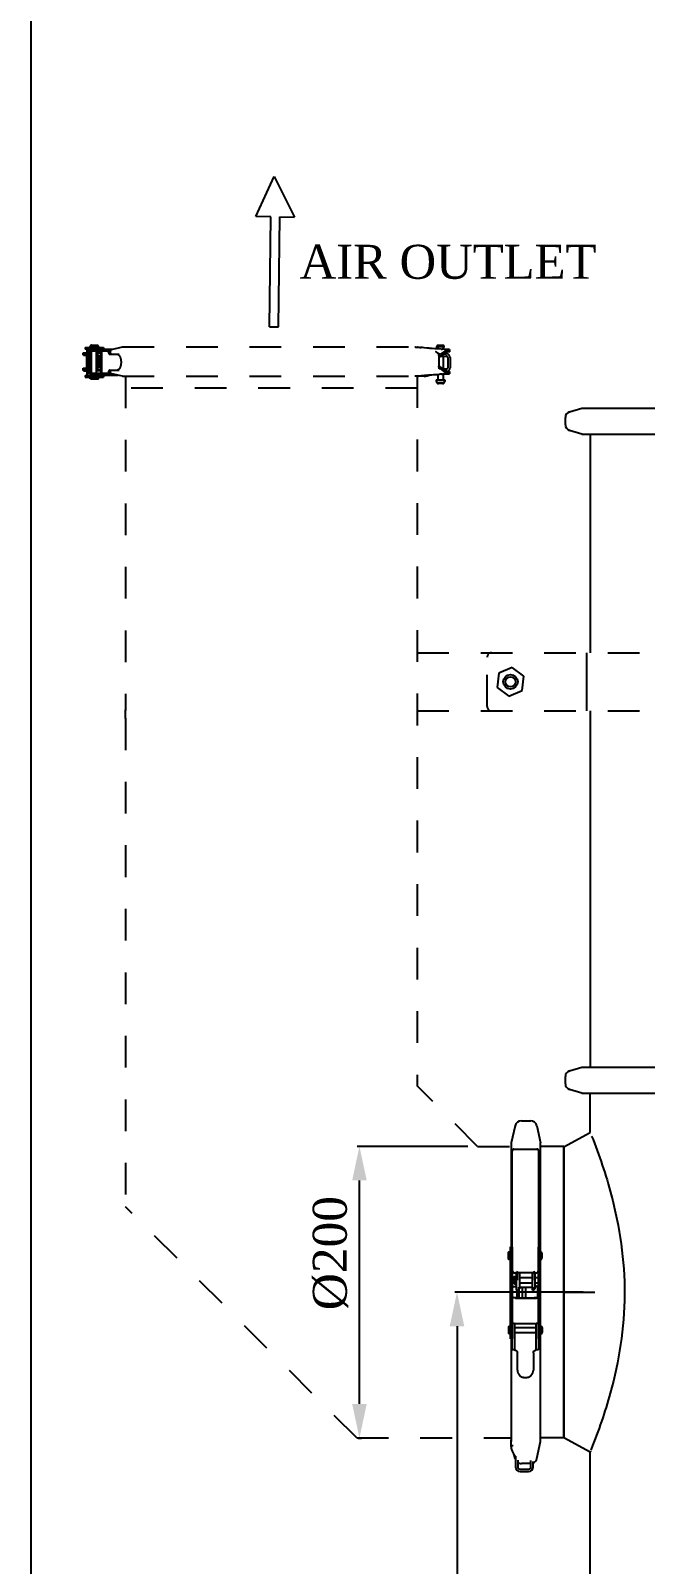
# Model space of a CAD drawing. Header units: millimetres. Extents: x 789 to 3710, y 100 to 2803.
# Drawn here: x 789 to 1211, y 665 to 1717 of the extents above; entities that cross this region are included whole.
import ezdxf
from ezdxf.enums import TextEntityAlignment as Align

# ---------------------------------------------------------------- set-up
doc = ezdxf.new("R2010")
doc.units = ezdxf.units.MM
doc.header["$LTSCALE"] = 217.8
doc.header["$PDMODE"] = 3
doc.header["$PDSIZE"] = 8
doc.linetypes.add('DOT', pattern=[0.2, 0.1, -0.1])
doc.layers.get('0').update_dxf_attribs({"linetype": 'CONTINUOUS'})
doc.layers.get('Defpoints').update_dxf_attribs({"linetype": 'CONTINUOUS'})
doc.layers.add('02___PRT_ALL_AXES', color=7, linetype='CONTINUOUS')
doc.styles.get("Standard").update_dxf_attribs({"font": 'times.ttf'})
doc.dimstyles.new('DIMSTYLE_2', dxfattribs={"dimtxt": 23.333333, "dimasz": 23.333333, "dimexe": 1.5, "dimexo": 1, "dimgap": 0.875, "dimtad": 1, "dimdsep": 46, "dimtxsty": 'Standard', "dimblk": '_FILLED', "dimblk1": '_FILLED', "dimblk2": '_FILLED', "dimcen": 0.09, "dimazin": 2, "dimtp": 0.01, "dimtm": 0.01, "dimtfac": 1, "dimtofl": 0, "dimtmove": 0, "dimatfit": 3, "dimldrblk": '_FILLED', "dimfxl": 0, "dimtolj": 1, "dimarcsym": 0})

# ---------------------------------------------------------------- blocks, each defined once
blk = doc.blocks.new('_FILLED')
at = {"color": 0, "linetype": 'ByBlock'}
blk.add_solid([(0, 0), (-1, 0.214), (-1, -0.214)], dxfattribs=at)
blk = doc.blocks.new('*D9')
at = {"color": 0, "linetype": 'Continuous', "lineweight": -2}
for p, q in [((1089.3, 952), (1013.4, 952)), ((1014.9, 775.4), (1014.9, 928.7)), ((1014.1, 752), (1016.4, 752))]:
    blk.add_line(p, q, dxfattribs=at)
at = {"layer": 'Defpoints', "color": 0}
for p in [(1014.9, 952), (1090.3, 952), (1013.1, 752)]:
    blk.add_point(p, dxfattribs=at)
at = {"color": 0, "linetype": 'ByBlock', "lineweight": -2, "xscale": 23.3333333333, "yscale": 23.3333333333, "zscale": 23.3333333333}
for p, rotation in [((1014.9, 952), 90), ((1014.9, 752), 270)]:
    blk.add_blockref('_FILLED', p, dxfattribs=dict(at, rotation=rotation))
at = {"color": 0, "insert": (982.9, 878.8), "char_height": 23.33, "attachment_point": 2, "rotation": 90, "line_spacing_factor": 0.9}
blk.add_mtext('\\A1;%%c200', dxfattribs=at)
blk = doc.blocks.new('ARROW_4_BL1', base_point=(1274.6, 841.6))
at = {"color": 7, "linetype": 'Continuous'}
for p, q in [((1223.1, 840.9), (1250.8, 854.9)), ((1250.7, 844.7), (1250.8, 854.9)), ((1326.1, 843.8), (1250.7, 844.7)), ((1326, 837.6), (1326.1, 843.8)), ((1250.5, 828.2), (1223.1, 840.9)), ((1250.6, 838.5), (1250.5, 828.2)), ((1326, 837.6), (1250.6, 838.5))]:
    blk.add_line(p, q, dxfattribs=at)
blk = doc.blocks.new('*D115')
at = {"color": 0, "linetype": 'Continuous', "lineweight": -2}
for p, q in [((1168.2, 852), (1080.3, 852)), ((1081.8, 828.7), (1081.8, 236.4)), ((1468.2, 213), (1080.3, 213))]:
    blk.add_line(p, q, dxfattribs=at)
at = {"layer": 'Defpoints', "color": 0}
for p in [(1169.2, 852), (1081.8, 213), (1469.2, 213)]:
    blk.add_point(p, dxfattribs=at)
at = {"color": 0, "linetype": 'ByBlock', "lineweight": -2, "xscale": 23.3333333333, "yscale": 23.3333333333, "zscale": 23.3333333333}
for p, rotation in [((1081.8, 852), 90), ((1081.8, 213), 270)]:
    blk.add_blockref('_FILLED', p, dxfattribs=dict(at, rotation=rotation))
at = {"color": 0, "insert": (1069, 532.5), "char_height": 23.333, "attachment_point": 5, "rotation": 90}
blk.add_mtext('\\A1;\\A1;639', dxfattribs=at)

msp = doc.modelspace()

# ---------------------------------------------------------------- linework, layer by layer
for p, q in [((789.4645, 2802.6551), (789.4645, 100)), ((1155.0846, 752.0412), (1155.0846, 852.0412)), ((1155.0846, 852.0412), (1176.2645, 852.0412))]:
    msp.add_line(p, q)
at = {"color": 0, "linetype": 'DOT'}
for p, q in [((825.5577, 1494.8666), (825.5577, 1496.3666)), ((825.5577, 1496.3666), (831.0922, 1496.3666)), ((825.6669, 1494.8666), (825.5577, 1494.8666)), ((825.6669, 1494.6423), (825.6669, 1495.8423)), ((825.6674, 1495.8423), (831.0922, 1495.8423)), ((825.6674, 1494.6423), (831.0922, 1494.6423)), ((826.8422, 1500.0423), (826.8422, 1498.8423)), ((826.8422, 1500.0423), (839.4766, 1500.0423)), ((832.9201, 1498.8423), (826.8422, 1498.8423)), ((827.8227, 1494.2534), (827.8227, 1485.8666)), ((828.0474, 1497.6493), (828.0458, 1497.4687)), ((828.1717, 1497.3537), (828.1717, 1498.8423)), ((842.0311, 1497.3537), (828.1717, 1497.3537)), ((829.3896, 1485.8666), (829.3896, 1494.6423)), ((829.8077, 1496.3666), (829.8077, 1497.3537)), ((829.8077, 1485.8666), (829.8077, 1494.6423)), ((830.0922, 1500.4423), (830.0922, 1500.2923)), ((830.0922, 1500.2923), (830.1068, 1500.2569)), ((830.1068, 1500.2569), (830.1422, 1500.2423)), ((835.5422, 1500.2423), (830.1422, 1500.2423)), ((830.7271, 1500.2423), (830.7271, 1500.0923)), ((830.7271, 1500.0923), (830.7417, 1500.0569)), ((831.0775, 1500.2276), (831.0422, 1500.2423)), ((831.0922, 1500.1923), (831.0775, 1500.2276)), ((831.0922, 1501.4423), (834.5922, 1501.4423)), ((831.0922, 1500.0423), (831.0922, 1500.1923)), ((831.0922, 1482.3537), (831.0922, 1497.3537)), ((832.9201, 1498.8537), (843.2189, 1498.8537)), ((834.5922, 1500.1923), (834.6068, 1500.2276)), ((834.5922, 1500.0423), (834.5922, 1500.1923)), ((834.5922, 1482.3537), (834.5922, 1497.3537)), ((834.5922, 1496.3666), (837.9558, 1496.3666)), ((835.9937, 1494.8666), (834.5922, 1494.8666)), ((835.9937, 1494.6423), (834.5922, 1494.6423)), ((834.6068, 1500.2276), (834.6422, 1500.2423)), ((835.1907, 1501.2423), (835.2271, 1501.2423)), ((835.2271, 1485.8666), (835.2271, 1494.6423)), ((835.5775, 1500.2569), (835.5422, 1500.2423)), ((835.5922, 1500.2923), (835.5775, 1500.2569)), ((835.5922, 1500.4423), (835.5922, 1500.2923)), ((835.9937, 1485.8666), (835.9937, 1494.8666)), ((836.2271, 1500.0923), (836.2125, 1500.0569)), ((836.2271, 1500.2423), (836.2271, 1500.0923)), ((837.5144, 1496.3666), (837.5144, 1494.9883)), ((837.8952, 1496.8537), (837.8952, 1496.3666)), ((837.9558, 1496.8537), (837.9558, 1482.8537)), ((839.4771, 1500.0423), (839.4771, 1498.8423)), ((842.7624, 1498.8537), (842.7624, 1496.8537)), ((843.3474, 1498.8423), (845.7509, 1498.8423)), ((843.4485, 1495.3537), (850.231, 1495.3537)), ((843.9538, 1498.4467), (852.4183, 1500.31)), ((844.1321, 1497.8537), (844.1321, 1497.3537)), ((852.4183, 1500.31), (1052.9857, 1500.31)), ((1056.9039, 1500.224), (1056.9039, 1499.993)), ((1059.2341, 1499.7441), (1056.9039, 1500.224)), ((1061.0127, 1499.5538), (1057.1309, 1499.969)), ((1061.7887, 1499.4738), (1061.0127, 1499.5538)), ((1066.691, 1499.0958), (1064.754, 1499.2265)), ((1068.8292, 1498.9532), (1066.691, 1499.0958)), ((1067.9997, 1500.4627), (1067.9997, 1500.7014)), ((1072.9997, 1500.4627), (1067.9997, 1500.4627)), ((1067.9997, 1499.9112), (1067.9997, 1500.1499)), ((1068.6997, 1499.9112), (1067.9997, 1499.9112)), ((1068.3512, 1501.4627), (1072.6481, 1501.4627)), ((1068.6997, 1500.4627), (1068.6997, 1498.9618)), ((1070.9814, 1498.8115), (1068.8292, 1498.9532)), ((1069.6116, 1493.0474), (1074.2651, 1496.7768)), ((1074.1213, 1497.9893), (1070.4131, 1495.4708)), ((1070.8875, 1494.0699), (1074.4211, 1494.0699)), ((1070.9814, 1498.8115), (1071.6019, 1498.772)), ((1071.3427, 1498.7878), (1071.6632, 1498.7669)), ((1072.5536, 1498.7177), (1071.6019, 1498.772)), ((1072.2997, 1500.4627), (1072.2997, 1498.7322)), ((1072.9997, 1499.9112), (1072.2997, 1499.9112)), ((1072.2997, 1494.0699), (1072.2997, 1485.1288)), ((1074.2827, 1496.5078), (1072.4594, 1495.294)), ((1073.5055, 1498.6709), (1072.5536, 1498.7177)), ((1072.9997, 1500.4627), (1072.9997, 1500.7014)), ((1072.9997, 1499.9112), (1072.9997, 1500.1499)), ((1073.0241, 1495.6699), (1074.4211, 1495.6699)), ((1076.327, 1496.9474), (1075.2927, 1496.9474)), ((1075.3086, 1498.5474), (1076.327, 1498.5474)), ((1076.6387, 1498.5583), (1076.6387, 1496.9583)), ((825.5577, 1484.3666), (825.5577, 1485.8666)), ((825.5577, 1485.8666), (831.0922, 1485.8666)), ((825.6669, 1484.3666), (825.5577, 1484.3666)), ((825.6669, 1483.8423), (825.6669, 1485.0423)), ((825.6669, 1485.0423), (831.0922, 1485.0423)), ((825.6674, 1483.8423), (831.0922, 1483.8423)), ((827.9831, 1483.8423), (827.9932, 1483.6872)), ((829.0577, 1483.5923), (829.0724, 1483.6276)), ((829.0577, 1482.4923), (829.0577, 1483.5923)), ((829.0724, 1483.6276), (829.1077, 1483.6423)), ((829.1077, 1483.6423), (831.0922, 1483.6423)), ((829.7931, 1483.6569), (829.7577, 1483.6423)), ((829.8077, 1483.6923), (829.7931, 1483.6569)), ((829.8077, 1483.6923), (829.8077, 1483.8423)), ((834.5922, 1485.8666), (835.9937, 1485.8666)), ((837.9558, 1484.3666), (834.5922, 1484.3666)), ((837.7829, 1483.8423), (834.5922, 1483.8423)), ((837.1713, 1493.2556), (837.1713, 1487.2391)), ((837.5144, 1485.5064), (837.5144, 1484.3666)), ((837.8419, 1483.4734), (837.838, 1483.5481)), ((837.8412, 1483.5481), (837.8412, 1484.3666)), ((843.4485, 1484.3537), (850.231, 1484.3537)), ((1069.6116, 1487.2391), (1069.6116, 1493.2556)), ((1074.2651, 1483.3105), (1069.6116, 1487.4474)), ((1074.1944, 1482.5601), (1070.5536, 1485.5397)), ((1074.1461, 1484.0242), (1072.055, 1485.2752)), ((1072.6559, 1485.0699), (1072.2997, 1485.3071)), ((1074.4211, 1485.0699), (1072.3982, 1485.0699)), ((1075.3362, 1483.5474), (1076.3159, 1483.5474)), ((1075.4211, 1493.0699), (1075.4211, 1486.0699)), ((1076.6276, 1483.5364), (1076.6276, 1481.9364)), ((1077.0211, 1493.0699), (1077.0211, 1486.0699)), ((826.8422, 1480.8423), (826.8422, 1479.6423)), ((826.8422, 1480.8423), (832.992, 1480.8423)), ((826.8422, 1479.6423), (839.4766, 1479.6423)), ((828.0445, 1482.3161), (828.0465, 1482.1463)), ((828.0465, 1482.1463), (828.0474, 1482.0355)), ((828.1717, 1480.8537), (828.1717, 1482.3537)), ((828.1717, 1482.3537), (842.0311, 1482.3537)), ((829.0724, 1482.4569), (829.0577, 1482.4923)), ((829.1077, 1482.4423), (829.0724, 1482.4569)), ((831.0922, 1482.4423), (829.1077, 1482.4423)), ((843.2189, 1480.8537), (829.9577, 1480.8537)), ((830.3422, 1479.5923), (830.3568, 1479.6276)), ((830.3422, 1478.4923), (830.3422, 1479.5923)), ((830.3568, 1478.4569), (830.3422, 1478.4923)), ((830.3922, 1478.4423), (830.3568, 1478.4569)), ((835.2922, 1478.4423), (830.3922, 1478.4423)), ((830.9771, 1478.2923), (830.9771, 1478.4423)), ((830.9917, 1478.2569), (830.9771, 1478.2923)), ((831.0271, 1478.2423), (830.9917, 1478.2569)), ((835.9271, 1478.2423), (831.0271, 1478.2423)), ((835.2922, 1478.4423), (835.3275, 1478.4569)), ((835.3422, 1479.5923), (835.3275, 1479.6276)), ((835.3275, 1478.4569), (835.3422, 1478.4923)), ((835.3422, 1478.4923), (835.3422, 1479.5923)), ((835.3422, 1479.4423), (835.9271, 1479.4423)), ((835.9625, 1479.4276), (835.9271, 1479.4423)), ((835.9271, 1478.2423), (835.9625, 1478.2569)), ((835.9771, 1479.3923), (835.9625, 1479.4276)), ((835.9625, 1478.2569), (835.9771, 1478.2923)), ((835.9771, 1478.2923), (835.9771, 1479.3923)), ((839.4771, 1480.8423), (839.4771, 1479.6423)), ((842.7624, 1482.8537), (842.7624, 1480.8537)), ((849.4313, 1480.8423), (843.2189, 1480.8423)), ((844.1321, 1482.3537), (844.1321, 1481.8537)), ((852.4183, 1480.1847), (844.1321, 1482.0088)), ((852.4183, 1480.1847), (1052.9801, 1480.1847)), ((854.4362, 1480.1847), (854.4773, 1251.4253)), ((1054.4362, 1480.3434), (1054.4773, 993.488)), ((1061.5413, 1481.009), (1055.1733, 1480.3803)), ((1055.4128, 1480.4037), (1055.4128, 1480.3199)), ((1059.2928, 1480.3199), (1055.4128, 1480.3199)), ((1055.4565, 1480.406), (1055.6192, 1480.4239)), ((1063.5227, 1481.1826), (1064.1544, 1481.2281)), ((1063.6713, 1481.1893), (1064.2542, 1481.2334)), ((1064.2541, 1481.2349), (1066.0683, 1481.3575)), ((1064.2542, 1481.2334), (1064.6214, 1481.2592)), ((1065.7093, 1481.3329), (1068.1354, 1481.4957)), ((1067.5997, 1477.7627), (1067.5997, 1477.2627)), ((1067.5997, 1477.7627), (1073.3997, 1477.7627)), ((1067.5997, 1477.2112), (1067.5997, 1476.7112)), ((1067.5997, 1477.2112), (1067.6014, 1477.2112)), ((1067.7318, 1481.4685), (1069.8201, 1481.6071)), ((1068.6997, 1481.5331), (1068.6997, 1477.7627)), ((1071.8997, 1475.7627), (1069.0997, 1475.7627)), ((1071.8997, 1475.2112), (1069.0997, 1475.2112)), ((1071.0866, 1481.6902), (1069.8201, 1481.6071)), ((1071.8165, 1481.7376), (1071.0866, 1481.6902)), ((1072.2997, 1481.7626), (1072.2997, 1477.7627)), ((1073.398, 1477.2112), (1073.3997, 1477.2112)), ((1073.3997, 1477.7627), (1073.3997, 1477.2627)), ((1073.3997, 1477.2112), (1073.3997, 1476.7112)), ((1076.3159, 1481.9474), (1075.2871, 1481.9474)), ((1054.4362, 1471.9499), (854.4362, 1471.9499)), ((1054.4773, 1290.6453), (1880.4773, 1290.6453)), ((1102.4773, 1253.6453), (1102.4773, 1287.6453)), ((1110.5058, 1276.683), (1109.2627, 1266.7606)), ((1119.7204, 1280.5677), (1110.5058, 1276.683)), ((1109.2627, 1266.7606), (1117.2342, 1260.7229)), ((854.4773, 1251.4253), (854.4803, 1251.3265)), ((854.4773, 1251.4253), (854.4779, 1251.4005)), ((854.478, 1245.6501), (854.4773, 1245.6253)), ((854.4773, 1245.6253), (854.4773, 910.6453)), ((854.4801, 1251.3264), (854.4835, 1251.2044)), ((854.4835, 1251.2044), (854.4879, 1251.0365)), ((1054.4773, 1250.6453), (1486.7035, 1250.6453)), ((1095.9241, 952.0412), (1054.4773, 993.488)), ((1095.9241, 952.0412), (1119.0239, 952.0412)), ((1013.0813, 752.0413), (854.4773, 910.6453)), ((1013.0814, 752.0412), (1119.0239, 752.0412))]:
    msp.add_line(p, q, dxfattribs=at)
at = {"color": 0, "linetype": 'Continuous'}
for p, q in [((1170.5087, 1290.6453), (1170.5087, 1250.6453)), ((1127.6919, 1274.53), (1119.7204, 1280.5677)), ((1126.4489, 1264.6075), (1127.6919, 1274.53)), ((1117.2342, 1260.7229), (1126.4489, 1264.6075)), ((1126.0782, 969.6412), (1132.0947, 969.6412)), ((1121.5856, 966.0296), (1119.0239, 954.3852)), ((1136.5873, 966.0296), (1139.149, 954.3852)), ((1119.0239, 954.3852), (1119.0239, 883.0971)), ((1119.6814, 882.9097), (1119.6814, 949.0569)), ((1120.8814, 950.1915), (1136.4814, 950.1915)), ((1137.6814, 949.0569), (1137.6814, 882.907)), ((1139.149, 879.8471), (1139.149, 954.3852)), ((1155.0846, 952.0412), (1139.149, 952.0412)), ((1155.0846, 752.0412), (1155.0846, 952.0412)), ((1117.0814, 874.6471), (1117.0814, 879.5471)), ((1117.1314, 879.5971), (1118.2314, 879.5971)), ((1117.1314, 874.5971), (1118.2314, 874.5971)), ((1118.2814, 879.5471), (1118.2814, 874.6471)), ((1118.3314, 878.8471), (1118.4814, 878.8471)), ((1118.3314, 875.3471), (1118.4814, 875.3471)), ((1118.4814, 820.101), (1118.4814, 883.0971)), ((1119.6814, 883.0971), (1118.4814, 883.0971)), ((1119.6814, 882.9097), (1119.6814, 820.101)), ((1138.8814, 883.0971), (1137.6814, 883.0971)), ((1137.6814, 820.101), (1137.6814, 882.907)), ((1138.8814, 883.0971), (1138.8814, 820.101)), ((1139.0814, 879.8471), (1138.9314, 879.8471)), ((1139.0814, 874.3471), (1138.9314, 874.3471)), ((1139.149, 855.6125), (1139.149, 874.3471)), ((1140.0814, 878.8471), (1140.0814, 875.3471)), ((1121.2814, 857.7924), (1121.2814, 862.6926)), ((1121.3314, 862.7425), (1122.4314, 862.7425)), ((1122.4814, 862.6926), (1122.4814, 857.7924)), ((1122.6814, 853.2977), (1122.6814, 865.9396)), ((1123.2057, 860.3069), (1123.2057, 865.5219)), ((1133.0924, 865.3035), (1124.2703, 865.3035)), ((1124.7057, 865.3035), (1124.7057, 854.2425)), ((1133.4814, 853.2977), (1133.4814, 865.3809)), ((1133.7057, 860.3069), (1133.7057, 865.5219)), ((1135.2057, 865.5219), (1135.2057, 854.2425)), ((1136.1919, 865.2912), (1136.2068, 865.2951)), ((1121.5856, 856.0188), (1119.6814, 855.7168)), ((1119.6814, 855.6074), (1120.5865, 855.6005)), ((1120.5865, 855.6005), (1122.6814, 855.9328)), ((1121.3314, 857.7425), (1122.4314, 857.7425)), ((1122.5314, 861.9925), (1122.6814, 861.9925)), ((1122.5314, 858.4925), (1122.6814, 858.4925)), ((1122.6814, 853.2977), (1123.8814, 853.2977)), ((1123.8814, 855.3864), (1123.8814, 853.2977)), ((1123.8814, 854.2425), (1124.7057, 854.2425)), ((1124.4814, 848.0091), (1124.4814, 854.2425)), ((1124.7057, 861.9925), (1133.4814, 861.9925)), ((1124.7057, 858.4925), (1133.4814, 858.4925)), ((1124.7057, 855.5637), (1133.4814, 855.5637)), ((1126.4814, 855.5637), (1126.4814, 847.9929)), ((1129.0865, 847.9929), (1129.0865, 855.5637)), ((1133.4814, 853.2977), (1134.6814, 853.2977)), ((1134.6814, 855.3864), (1134.6814, 853.2977)), ((1134.6814, 854.2425), (1135.2057, 854.2425)), ((1135.2057, 861.9925), (1137.6314, 861.9925)), ((1135.2057, 858.4925), (1137.6314, 858.4925)), ((1135.2057, 855.9781), (1137.5865, 855.6005)), ((1137.6814, 855.8453), (1136.5873, 856.0188)), ((1137.0865, 855.6798), (1137.0865, 848.4022)), ((1137.5865, 855.6005), (1137.6814, 855.6012)), ((1139.1491, 855.6125), (1138.8814, 855.6549)), ((1138.8814, 855.6104), (1139.1491, 855.6125)), ((1120.5865, 848.4815), (1119.6814, 848.4745)), ((1119.6814, 848.3652), (1121.5856, 848.0631)), ((1123.1483, 848.0751), (1120.5865, 848.4815)), ((1126.0782, 847.9929), (1132.0947, 847.9929)), ((1132.0947, 847.9371), (1126.0782, 847.9371)), ((1137.5865, 848.4815), (1135.0246, 848.0751)), ((1136.5873, 848.0631), (1137.6814, 848.2367)), ((1137.6814, 848.4808), (1137.5865, 848.4815)), ((1139.1491, 848.4695), (1138.8814, 848.4716)), ((1138.8814, 848.427), (1139.1491, 848.4695)), ((1139.149, 828.851), (1139.149, 848.4695)), ((1117.2814, 823.6511), (1117.2814, 828.551)), ((1117.3314, 828.601), (1118.4314, 828.601)), ((1117.3314, 823.601), (1118.4314, 823.601)), ((1119.6814, 827.851), (1119.6928, 827.851)), ((1119.6814, 824.351), (1119.6928, 824.351)), ((1119.6928, 812.3728), (1119.6928, 830.7715)), ((1119.6928, 830.7715), (1121.1928, 830.7715)), ((1121.1928, 830.7715), (1121.1928, 812.947)), ((1121.1928, 827.851), (1136.1928, 827.851)), ((1121.1928, 824.351), (1136.1928, 824.351)), ((1135.6928, 830.2563), (1121.6928, 830.2563)), ((1136.1928, 812.947), (1136.1928, 830.7715)), ((1136.1928, 830.7715), (1137.6814, 830.7715)), ((1138.8814, 827.851), (1139.0314, 827.851)), ((1138.8814, 824.351), (1139.0314, 824.351)), ((1139.0814, 823.4011), (1139.0814, 828.801)), ((1139.2814, 828.851), (1139.1314, 828.851)), ((1139.2814, 823.351), (1139.1314, 823.351)), ((1139.149, 749.6973), (1139.149, 823.351)), ((1140.2814, 827.851), (1140.2814, 824.3511)), ((1119.6814, 820.101), (1118.4814, 820.101)), ((1119.0239, 820.101), (1119.0239, 749.6973)), ((1121.6928, 812.3728), (1119.6928, 812.3728)), ((1123.1928, 798.5644), (1123.1928, 810.4874)), ((1134.1928, 810.4874), (1134.1928, 798.5644)), ((1137.6928, 812.3728), (1135.6928, 812.3728)), ((1138.8814, 820.101), (1137.6814, 820.101)), ((1137.6928, 820.101), (1137.6928, 812.3728)), ((1118.7346, 750.6412), (1118.7346, 746.7594)), ((1119.0239, 750.6412), (1118.7346, 750.6412)), ((1136.5873, 738.0529), (1139.149, 749.6973)), ((1155.0846, 752.0412), (1139.149, 752.0412)), ((1118.7346, 746.7595), (1120.3346, 746.7614)), ((1121.5856, 738.0529), (1121.0407, 740.5297)), ((1121.8846, 739.4812), (1121.8846, 732.2412)), ((1123.4846, 736.7473), (1123.4846, 732.2412)), ((1132.4846, 732.2412), (1132.4846, 736.6468)), ((1173.3564, 743.2408), (1173.0846, 742.4412)), ((1173.1531, 742.6367), (1173.0846, 742.4412)), ((1173.3573, 743.2382), (1173.1531, 742.6367)), ((1173.8859, 744.4371), (1173.5581, 743.616)), ((1125.0846, 730.6412), (1130.8846, 730.6412)), ((1125.0846, 729.0412), (1130.8846, 729.0412)), ((1132.0947, 734.4412), (1126.0782, 734.4412)), ((1134.0846, 732.2412), (1134.0846, 735.9904))]:
    msp.add_line(p, q, dxfattribs=at)
at = {"color": 0, "linetype": 'DOT'}
for points in [[(828.0458, 1497.4687), (828.0411, 1497.1793), (828.0339, 1496.8983), (828.0246, 1496.6272), (828.0134, 1496.3677)], [(828.1717, 1498.1702), (828.1482, 1498.1241), (828.1002, 1497.9948), (828.0671, 1497.8594), (828.0498, 1497.72), (828.0473, 1497.6493)], [(1064.6214, 1499.2355), (1064.2673, 1499.2604), (1063.6713, 1499.3054), (1063.0595, 1499.356), (1062.4318, 1499.412), (1061.7887, 1499.4738)], [(1076.3, 1498.5768), (1075.4102, 1498.5997), (1074.4577, 1498.6315), (1073.5055, 1498.6709)], [(827.9932, 1483.6872), (828.0012, 1483.5519), (828.0088, 1483.4119), (828.0158, 1483.2671), (828.0222, 1483.1181), (828.0281, 1482.9649), (828.0333, 1482.8078), (828.0378, 1482.6471), (828.0415, 1482.4831), (828.0445, 1482.3161)], [(828.0473, 1482.0355), (828.0498, 1481.9647), (828.0671, 1481.8253), (828.1002, 1481.69), (828.1482, 1481.5606), (828.1717, 1481.5143)], [(1061.5413, 1481.009), (1062.01, 1481.0541), (1062.5249, 1481.1008), (1063.0292, 1481.1436), (1063.5227, 1481.1826)], [(1071.0866, 1481.6902), (1071.6019, 1481.7227), (1072.5536, 1481.7771)], [(1072.5536, 1481.7771), (1073.5055, 1481.8239), (1074.4577, 1481.8632), (1075.4102, 1481.895), (1076.2851, 1481.9176)]]:
    msp.add_lwpolyline(points, dxfattribs=at)
at = {"color": 0, "linetype": 'Continuous'}
for points in [[(1119.6814, 867.1971), (1119.6817, 867.1732), (1119.6822, 867.1494), (1119.6831, 867.1257), (1119.6842, 867.102), (1119.6856, 867.0783), (1119.6872, 867.0548), (1119.6892, 867.0313), (1119.6914, 867.0078), (1119.6939, 866.9844), (1119.6967, 866.9611), (1119.6998, 866.9379), (1119.7031, 866.9147), (1119.7067, 866.8917), (1119.7105, 866.8687), (1119.7146, 866.8457), (1119.719, 866.8229), (1119.7236, 866.8002), (1119.7285, 866.7776), (1119.7336, 866.7551), (1119.739, 866.7327), (1119.7446, 866.7105), (1119.7505, 866.6884), (1119.7566, 866.6664), (1119.7629, 866.6446), (1119.7694, 866.6229), (1119.7762, 866.6015), (1119.7831, 866.5801), (1119.7903, 866.559), (1119.7977, 866.538), (1119.8053, 866.5172), (1119.8131, 866.4966), (1119.8211, 866.4761), (1119.8292, 866.4559), (1119.8376, 866.4358), (1119.8461, 866.4158), (1119.8549, 866.3961), (1119.8638, 866.3765), (1119.8729, 866.3571), (1119.8822, 866.3379), (1119.8916, 866.3188), (1119.9012, 866.2999), (1119.911, 866.2812), (1119.9209, 866.2626), (1119.931, 866.2442), (1119.9413, 866.226), (1119.9517, 866.208), (1119.9622, 866.1902), (1119.9729, 866.1725), (1119.9838, 866.1551), (1119.9947, 866.1378), (1120.0058, 866.1207), (1120.017, 866.1038), (1120.0283, 866.0871), (1120.0398, 866.0706), (1120.0514, 866.0542), (1120.0631, 866.038), (1120.0749, 866.022), (1120.0869, 866.0063), (1120.0989, 865.9907), (1120.111, 865.9753), (1120.1233, 865.96), (1120.1356, 865.945), (1120.148, 865.9302), (1120.1605, 865.9156), (1120.1731, 865.9012), (1120.1857, 865.8869), (1120.1985, 865.8729), (1120.2112, 865.859), (1120.2241, 865.8454), (1120.2371, 865.8319), (1120.2501, 865.8185), (1120.2632, 865.8054), (1120.2764, 865.7924), (1120.2896, 865.7796), (1120.303, 865.7669), (1120.3163, 865.7544), (1120.3298, 865.7421), (1120.3433, 865.73), (1120.3568, 865.7181), (1120.3704, 865.7063), (1120.3841, 865.6947), (1120.3977, 865.6833), (1120.4115, 865.6721), (1120.4252, 865.661), (1120.439, 865.6501), (1120.4528, 865.6394), (1120.4667, 865.6289), (1120.4806, 865.6185), (1120.4945, 865.6083), (1120.5084, 865.5983), (1120.5223, 865.5884), (1120.5363, 865.5788), (1120.5502, 865.5693), (1120.5642, 865.5599), (1120.5781, 865.5508), (1120.5921, 865.5418), (1120.606, 865.533), (1120.6199, 865.5243), (1120.6338, 865.5159), (1120.6476, 865.5076), (1120.6614, 865.4995), (1120.6752, 865.4915), (1120.6889, 865.4837), (1120.7027, 865.4761), (1120.7164, 865.4686), (1120.7301, 865.4612), (1120.7438, 865.454), (1120.7575, 865.4469), (1120.7712, 865.44), (1120.7848, 865.4333), (1120.7983, 865.4267), (1120.8118, 865.4202), (1120.8252, 865.4139), (1120.8386, 865.4078), (1120.852, 865.4018), (1120.8653, 865.3959), (1120.8786, 865.3901), (1120.8918, 865.3845), (1120.905, 865.3791), (1120.9181, 865.3737), (1120.9312, 865.3685), (1120.9443, 865.3634), (1120.9573, 865.3584), (1120.9703, 865.3535), (1120.9832, 865.3488), (1120.9962, 865.3442), (1121.0091, 865.3397), (1121.0219, 865.3353), (1121.0347, 865.331), (1121.0475, 865.3268), (1121.0601, 865.3227), (1121.0727, 865.3188), (1121.0849, 865.3151), (1121.0969, 865.3115), (1121.1091, 865.3079), (1121.1209, 865.3046), (1121.1323, 865.3014), (1121.1445, 865.2981), (1121.1566, 865.2949), (1121.1708, 865.2912)], [(1121.1709, 865.2912), (1121.3555, 865.2347), (1121.5261, 865.1642), (1121.6885, 865.0789), (1121.8415, 864.9795), (1121.9857, 864.8658), (1122.1192, 864.7394), (1122.2398, 864.6023), (1122.3471, 864.4548), (1122.4413, 864.2969), (1122.5212, 864.1304), (1122.5853, 863.9579), (1122.6337, 863.7785), (1122.6658, 863.5933), (1122.6804, 863.4057)], [(1135.2057, 864.6961), (1135.2486, 864.7446), (1135.3833, 864.8713), (1135.5282, 864.9845), (1135.6812, 865.0829), (1135.842, 865.1667), (1136.0098, 865.2356), (1136.1918, 865.2912)], [(1136.2068, 865.2951), (1136.2193, 865.2984), (1136.2316, 865.3017), (1136.2433, 865.305), (1136.2553, 865.3084), (1136.2677, 865.3121), (1136.2799, 865.3157), (1136.2923, 865.3195), (1136.3051, 865.3235), (1136.318, 865.3277), (1136.3309, 865.3319), (1136.344, 865.3363), (1136.3571, 865.3408), (1136.3702, 865.3455), (1136.3834, 865.3502), (1136.3966, 865.3551), (1136.4098, 865.3601), (1136.4231, 865.3652), (1136.4365, 865.3704), (1136.4498, 865.3758), (1136.4632, 865.3813), (1136.4767, 865.387), (1136.4902, 865.3927), (1136.5037, 865.3987), (1136.5173, 865.4047), (1136.531, 865.4109), (1136.5446, 865.4173), (1136.5584, 865.4238), (1136.5721, 865.4304), (1136.586, 865.4373), (1136.5999, 865.4442), (1136.6138, 865.4514), (1136.6278, 865.4587), (1136.6418, 865.4661), (1136.6558, 865.4737), (1136.6698, 865.4815), (1136.6838, 865.4894), (1136.6978, 865.4975), (1136.7119, 865.5057), (1136.726, 865.5141), (1136.7402, 865.5227), (1136.7544, 865.5315), (1136.7686, 865.5405), (1136.7828, 865.5496), (1136.797, 865.5589), (1136.8113, 865.5684), (1136.8255, 865.5781), (1136.8398, 865.588), (1136.854, 865.598), (1136.8682, 865.6083), (1136.8824, 865.6187), (1136.8965, 865.6293), (1136.9107, 865.64), (1136.9248, 865.651), (1136.9389, 865.6621), (1136.9529, 865.6734), (1136.9669, 865.6849), (1136.9809, 865.6966), (1136.9948, 865.7084), (1137.0087, 865.7205), (1137.0225, 865.7327), (1137.0362, 865.7451), (1137.0499, 865.7577), (1137.0636, 865.7705), (1137.0772, 865.7835), (1137.0907, 865.7966), (1137.1041, 865.81), (1137.1175, 865.8235), (1137.1307, 865.8371), (1137.1439, 865.851), (1137.157, 865.865), (1137.1701, 865.8792), (1137.183, 865.8937), (1137.1959, 865.9083), (1137.2087, 865.9231), (1137.2214, 865.9381), (1137.234, 865.9534), (1137.2465, 865.9688), (1137.259, 865.9845), (1137.2713, 866.0003), (1137.2835, 866.0164), (1137.2956, 866.0326), (1137.3076, 866.0491), (1137.3195, 866.0657), (1137.3312, 866.0825), (1137.3429, 866.0996), (1137.3543, 866.1168), (1137.3657, 866.1342), (1137.3769, 866.1518), (1137.388, 866.1696), (1137.3989, 866.1875), (1137.4097, 866.2057), (1137.4203, 866.2241), (1137.4308, 866.2427), (1137.4411, 866.2614), (1137.4513, 866.2803), (1137.4613, 866.2995), (1137.4711, 866.3188), (1137.4807, 866.3382), (1137.4902, 866.3579), (1137.4995, 866.3777), (1137.5086, 866.3977), (1137.5175, 866.4179), (1137.5262, 866.4382), (1137.5347, 866.4588), (1137.543, 866.4795), (1137.5511, 866.5004), (1137.559, 866.5215), (1137.5667, 866.5428), (1137.5742, 866.5642), (1137.5815, 866.5859), (1137.5885, 866.6077), (1137.5954, 866.6297), (1137.602, 866.6518), (1137.6083, 866.6741), (1137.6144, 866.6966), (1137.6203, 866.7192), (1137.626, 866.742), (1137.6314, 866.7649), (1137.6365, 866.7879), (1137.6414, 866.8111), (1137.646, 866.8343), (1137.6503, 866.8577), (1137.6543, 866.8811), (1137.6581, 866.9046), (1137.6616, 866.9282), (1137.6648, 866.9519), (1137.6678, 866.9757), (1137.6704, 866.9995), (1137.6728, 867.0234), (1137.6749, 867.0474), (1137.6767, 867.0715), (1137.6782, 867.0956), (1137.6794, 867.1197), (1137.6803, 867.144), (1137.681, 867.1683), (1137.6813, 867.1927)]]:
    msp.add_lwpolyline(points, dxfattribs=at)
for radius in [5, 3.5]:
    msp.add_circle((1118.4773, 1270.6453), radius, dxfattribs=at)
at = {"color": 0, "linetype": 'DOT'}
for centre, radius, start, end in [((826.5803, 1496.8267), 1.645, 343.7569038, 352.8451681), ((831.0922, 1500.4423), 1, 90, 180), ((834.5922, 1500.4423), 1, 0, 90), ((835.2271, 1500.2423), 1, 0, 90), ((823.9792, 1497.2517), 13.9046, 356.3506651, 357.1138754), ((1068.9997, 1500.7014), 1, 130.42346, 180), ((1068.9997, 1500.1499), 1, 161.7620564, 180), ((1065.0825, 1493.2493), 4.5296, 2.2260342, 19.381314), ((1071.9997, 1500.7014), 1, 0, 49.57654), ((1071.9997, 1500.1499), 1, 0, 18.2379436), ((1072.4714, 1504.0392), 7.4404, 284.9818072, 287.2069626), ((1074.4211, 1493.0699), 2.6, 0, 90), ((1074.4211, 1493.0699), 1, 0, 90), ((1072.5878, 1503.6395), 7.0242, 287.2644028, 287.9641868), ((1072.9033, 1502.674), 6.0085, 287.9415017, 289.4781416), ((1073.398, 1501.2811), 4.5303, 289.4545105, 291.3009453), ((1075.3, 1508.6389), 11.6916, 269.1577699, 269.9641428), ((1075.3139, 1508.8525), 10.3051, 269.2399045, 269.9703667), ((833.0407, 1483.1071), 4.8175, 5.2525689, 5.9754316), ((1065.4306, 1493.2679), 4.1811, 359.832413, 2.1572192), ((1087.1903, 1487.3081), 17.5788, 180.2248629, 180.9083518), ((1072.2014, 1480.768), 3.7926, 54.8954982, 59.1529956), ((1072.4568, 1475.8528), 7.6207, 73.3879432, 75.1556683), ((1074.4211, 1486.0699), 1, 270, 0), ((1074.4211, 1486.0699), 2.6, 285.0191303, 0), ((1075.3485, 1470.9835), 12.5638, 90.0561123, 91.0615159), ((819.0484, 1481.6972), 18.8555, 2.7359081, 2.9396231), ((1054.7823, 1493.3586), 12.9909, 271.0239931, 271.9509656), ((1054.7133, 1495.4155), 15.049, 271.9469114, 272.6628585), ((1059.2928, 1489.9199), 9.6, 270, 294.1224638), ((1062.9083, 1479.8296), 1.3149, 97.0731268, 97.4481422), ((1069.0997, 1477.2627), 1.5, 180, 270), ((1069.0997, 1476.7112), 1.5, 180, 270), ((1071.8997, 1477.2627), 1.5, 270, 0), ((1071.8997, 1476.7112), 1.5, 270, 0), ((1105.4773, 1287.6453), 3, 90, 180), ((1105.4773, 1253.6453), 3, 180, 270), ((760.2641, 1248.6662), 94.2536, 1.3129106, 1.4410016)]:
    msp.add_arc(centre, radius, start, end, dxfattribs=at)
at = {"color": 0, "linetype": 'Continuous'}
for centre, radius, start, end in [((1126.0782, 965.0412), 4.6, 90, 167.589264), ((1132.0947, 965.0412), 4.6, 12.4107393, 90), ((1117.1314, 879.5471), 0.05, 90, 179.8630957), ((1117.1314, 874.6471), 0.05, 180.1372576, 270), ((1118.2314, 879.5471), 0.05, 0.1428953, 90), ((1118.2314, 874.6471), 0.05, 270, 359.8627424), ((1118.3314, 878.8971), 0.05, 180.1086982, 270), ((1118.3314, 875.2971), 0.05, 90, 179.8915603), ((1138.9314, 879.7971), 0.05, 90, 179.8603355), ((1138.9314, 874.3971), 0.05, 180.1330485, 270), ((1139.0814, 878.8471), 1, 0, 90), ((1139.0814, 875.3471), 1, 270, 360), ((1121.3314, 862.6925), 0.05, 90, 179.8566829), ((1122.4314, 862.6925), 0.05, 0.142216, 90), ((1131.8853, 869.5666), 4.4822, 293.985592, 294.6974191), ((1121.3314, 857.7925), 0.05, 180.1433322, 270), ((1122.4314, 857.7925), 0.05, 270, 359.8566678), ((1122.5314, 862.0425), 0.05, 180.1070598, 270), ((1122.5314, 858.4425), 0.05, 90, 179.893186), ((1137.6314, 862.0425), 0.05, 270, 359.8929798), ((1137.6314, 858.4425), 0.05, 0.1068013, 90), ((1117.3314, 828.551), 0.05, 90, 179.8630957), ((1117.3314, 823.651), 0.05, 180.1372576, 270), ((1118.4314, 828.551), 0.05, 0.1428953, 90), ((1118.4314, 823.651), 0.05, 270, 359.8627424), ((1139.0314, 827.901), 0.05, 270, 359.8913017), ((1139.0314, 824.301), 0.05, 0.1084397, 90), ((1139.1314, 828.801), 0.05, 90, 179.8603355), ((1139.1314, 823.401), 0.05, 180.1330485, 270), ((1139.2814, 827.851), 1, 0, 90), ((1139.2814, 824.351), 1, 270, 360), ((1128.3617, 746.7813), 9.6271, 180.1305252, 226.6810571), ((1126.0782, 739.0412), 4.6, 192.4107393, 204.1639481), ((1132.0947, 739.0412), 4.6, 295.6364451, 347.589264), ((1125.0846, 732.2412), 3.2, 180, 270), ((1126.0782, 739.0412), 4.6, 235.6434039, 270), ((1125.0846, 732.2412), 1.6, 180, 270), ((1130.8846, 732.2412), 3.2, 270, 360), ((1130.8846, 732.2412), 1.6, 270, 360), ((1132.0947, 739.0412), 4.6, 270, 274.8632009)]:
    msp.add_arc(centre, radius, start, end, dxfattribs=at)
at = {"color": 0, "linetype": 'DOT'}
for points in [[(827.8227, 1494.2534), (827.8223, 1494.377), (827.8347, 1494.5006), (827.8514, 1494.6231)], [(837.1713, 1493.2556), (837.1713, 1494.149), (837.4538, 1495.0779), (837.9518, 1495.8197)], [(1055.0144, 1500.1249), (1054.8752, 1500.1274), (1054.7357, 1500.1366), (1054.5978, 1500.1559)], [(1074.3152, 1498.1307), (1074.2522, 1498.0815), (1074.1876, 1498.0341), (1074.1213, 1497.9893)], [(1074.2651, 1496.7768), (1074.301, 1496.8055), (1074.348, 1496.8498), (1074.3909, 1496.8334)], [(1074.2827, 1496.5078), (1074.3384, 1496.5449), (1074.3947, 1496.5819), (1074.445, 1496.6261)], [(1075.2688, 1497.159), (1075.1955, 1497.1223), (1075.12, 1497.0901), (1075.0437, 1497.0603)], [(837.9518, 1484.6751), (837.4538, 1485.4168), (837.1713, 1486.3457), (837.1713, 1487.2391)], [(837.832, 1483.6086), (837.8285, 1483.6424), (837.8246, 1483.6761), (837.8198, 1483.7097)], [(1069.6886, 1485.2483), (1069.6605, 1485.8419), (1069.623, 1486.4353), (1069.6137, 1487.0294)], [(1074.4092, 1483.2192), (1074.3539, 1483.2339), (1074.3021, 1483.2726), (1074.2704, 1483.3202)], [(1054.6252, 1480.3434), (1054.7519, 1480.3612), (1054.8799, 1480.3707), (1055.0078, 1480.3744)], [(1055.1733, 1480.3803), (1055.1186, 1480.378), (1055.0638, 1480.3757), (1055.0089, 1480.375)], [(1055.4564, 1480.4069), (1055.3623, 1480.3957), (1055.2679, 1480.3865), (1055.1733, 1480.3803)], [(1074.1944, 1482.5601), (1074.2383, 1482.5242), (1074.2824, 1482.4881), (1074.3221, 1482.4476)]]:
    msp.add_open_spline(points, degree=3, dxfattribs=at)
for points, knots in [([(837.437, 1497.3537), (837.5669, 1497.3537), (837.838, 1497.2531), (837.9558, 1496.9836), (837.9558, 1496.8537)], [0, 0, 0, 0, 0.499988858, 1, 1, 1, 1]), ([(837.8661, 1496.5515), (837.8683, 1496.5937), (837.8768, 1496.7761), (837.8826, 1496.9585), (837.8862, 1497.0989)], [0, 0, 0, 0, 0.231143718, 1, 1, 1, 1]), ([(842.7624, 1496.8537), (842.7624, 1497.0182), (842.4967, 1497.3044), (842.1818, 1497.3537), (842.0311, 1497.3537)], [0, 0, 0, 0, 0.521817862, 1, 1, 1, 1]), ([(842.7624, 1497.3537), (842.7624, 1497.0977), (842.7895, 1496.619), (842.9283, 1495.9902), (843.1069, 1495.5387), (843.3464, 1495.3537), (843.4485, 1495.3537)], [0, 0, 0, 0, 0.345058471, 0.643857782, 0.862447354, 1, 1, 1, 1]), ([(843.2189, 1498.8537), (843.455, 1498.8537), (843.9571, 1498.6184), (844.1321, 1498.106), (844.1321, 1497.8537)], [0, 0, 0, 0, 0.483381294, 1, 1, 1, 1]), ([(844.8164, 1495.3537), (844.7145, 1495.3537), (844.4754, 1495.539), (844.2975, 1495.9903), (844.1592, 1496.6191), (844.1321, 1497.0977), (844.1321, 1497.3537)], [0, 0, 0, 0, 0.137354245, 0.355911846, 0.654795122, 1, 1, 1, 1]), ([(848.663, 1495.3537), (848.9691, 1495.3537), (849.6668, 1495.0679), (850.4481, 1494.1138), (851.0617, 1492.7296), (851.4189, 1491.0108), (851.4601, 1489.1515), (851.1756, 1487.3773), (850.6221, 1485.8979), (850.056, 1485.0991), (849.7386, 1484.8184)], [0, 0, 0, 0, 0.076220767, 0.174847917, 0.301173421, 0.450074099, 0.609032764, 0.761806182, 0.894514963, 1, 1, 1, 1]), ([(1052.9857, 1500.31), (1053.0837, 1500.31), (1053.6236, 1500.2874), (1054.16, 1500.2173), (1054.5978, 1500.1559)], [0, 0, 0, 0, 0.181379083, 1, 1, 1, 1]), ([(1055.0144, 1500.1249), (1055.175, 1500.1221), (1055.8822, 1500.0954), (1056.587, 1500.0272), (1057.1309, 1499.969)], [0, 0, 0, 0, 0.226976434, 1, 1, 1, 1]), ([(1067.1049, 1497.1848), (1067.393, 1497.0382), (1067.9587, 1496.735), (1068.8092, 1496.2165), (1069.5047, 1495.7489), (1070.1799, 1495.3145), (1070.413, 1495.4708)], [0, 0, 0, 0, 0.258403263, 0.517414348, 0.775587913, 1, 1, 1, 1]), ([(1067.1049, 1497.1847), (1067.5885, 1496.9385), (1068.5241, 1496.2789), (1069.1621, 1495.3013), (1069.3554, 1494.7525)], [0, 0, 0, 0, 0.482570637, 1, 1, 1, 1]), ([(1074.3151, 1498.1302), (1074.4615, 1498.2464), (1074.7272, 1498.4255), (1075.0414, 1498.55), (1075.1772, 1498.5483)], [0, 0, 0, 0, 0.579117606, 1, 1, 1, 1]), ([(1075.071, 1496.9454), (1075.0247, 1496.9397), (1074.796, 1496.8769), (1074.5988, 1496.738), (1074.4481, 1496.6247)], [0, 0, 0, 0, 0.198099551, 1, 1, 1, 1]), ([(1075.1281, 1496.9486), (1075.1187, 1496.9488), (1075.0996, 1496.9483), (1075.0806, 1496.9466), (1075.071, 1496.9454)], [0, 0, 0, 0, 0.491083811, 1, 1, 1, 1]), ([(1076.6387, 1498.5583), (1076.6387, 1498.5516), (1076.5975, 1498.5575), (1076.5165, 1498.5395), (1076.4047, 1498.5474), (1076.327, 1498.5474)], [0, 0, 0, 0, 0.064438418, 0.252997272, 1, 1, 1, 1]), ([(1076.327, 1496.9474), (1076.4047, 1496.9474), (1076.5165, 1496.9395), (1076.5975, 1496.9575), (1076.6387, 1496.9516), (1076.6387, 1496.9583)], [0, 0, 0, 0, 0.747002823, 0.935561726, 1, 1, 1, 1]), ([(837.8198, 1483.7097), (837.8152, 1483.743), (837.8061, 1483.7771), (837.7956, 1483.8423), (837.7829, 1483.8423)], [0, 0, 0, 0, 0.725692468, 1, 1, 1, 1]), ([(837.8583, 1483.0997), (837.857, 1483.1341), (837.8521, 1483.2587), (837.8489, 1483.3834), (837.8435, 1483.4734)], [0, 0, 0, 0, 0.276666378, 1, 1, 1, 1]), ([(843.4485, 1484.3537), (843.3464, 1484.3537), (843.1069, 1484.1687), (842.9283, 1483.7172), (842.7895, 1483.0884), (842.7624, 1482.6098), (842.7624, 1482.3537)], [0, 0, 0, 0, 0.137559642, 0.356154651, 0.654950914, 1, 1, 1, 1]), ([(844.1321, 1482.3537), (844.1321, 1482.6098), (844.1591, 1483.0884), (844.2975, 1483.7172), (844.4754, 1484.1685), (844.7145, 1484.3537), (844.8164, 1484.3537)], [0, 0, 0, 0, 0.345214255, 0.644100595, 0.862652769, 1, 1, 1, 1]), ([(849.7386, 1484.8184), (849.6557, 1484.7451), (849.3455, 1484.5022), (848.9475, 1484.3537), (848.663, 1484.3537)], [0, 0, 0, 0, 0.279993492, 1, 1, 1, 1]), ([(1069.6886, 1485.2483), (1069.6535, 1485.4395), (1069.5318, 1486.1141), (1069.3483, 1486.7786), (1069.1772, 1487.2391)], [0, 0, 0, 0, 0.283498019, 1, 1, 1, 1]), ([(1070.5536, 1485.5397), (1070.4954, 1485.5871), (1070.3351, 1485.6481), (1070.0198, 1485.5131), (1069.825, 1485.3557), (1069.6886, 1485.2483)], [0, 0, 0, 0, 0.228889033, 0.470286219, 1, 1, 1, 1]), ([(1074.3825, 1483.8708), (1074.4501, 1483.8232), (1074.672, 1483.6777), (1074.9295, 1483.542), (1075.1157, 1483.5452)], [0, 0, 0, 0, 0.307688305, 1, 1, 1, 1]), ([(1074.6355, 1483.1555), (1074.6996, 1483.1363), (1074.9143, 1483.0688), (1075.1267, 1482.9911), (1075.2689, 1482.9215)], [0, 0, 0, 0, 0.296958915, 1, 1, 1, 1]), ([(1076.6276, 1483.5364), (1076.6276, 1483.5431), (1076.5864, 1483.5372), (1076.5053, 1483.5552), (1076.3937, 1483.5474), (1076.3159, 1483.5474)], [0, 0, 0, 0, 0.064457008, 0.253015079, 1, 1, 1, 1]), ([(837.9558, 1482.8537), (837.9558, 1482.7238), (837.838, 1482.4544), (837.5669, 1482.3537), (837.437, 1482.3537)], [0, 0, 0, 0, 0.499988088, 1, 1, 1, 1]), ([(837.8791, 1482.6642), (837.8734, 1482.7753), (837.8657, 1482.9204), (837.8597, 1483.0656), (837.8583, 1483.0997)], [0, 0, 0, 0, 0.765464304, 1, 1, 1, 1]), ([(842.0311, 1482.3537), (842.1818, 1482.3537), (842.4967, 1482.403), (842.7624, 1482.6892), (842.7624, 1482.8537)], [0, 0, 0, 0, 0.47818432, 1, 1, 1, 1]), ([(844.1321, 1481.8537), (844.1321, 1481.6014), (843.9571, 1481.089), (843.455, 1480.8537), (843.2189, 1480.8537)], [0, 0, 0, 0, 0.516629497, 1, 1, 1, 1]), ([(1054.6252, 1480.3434), (1054.4519, 1480.3189), (1053.9059, 1480.2477), (1053.3562, 1480.1847), (1052.9801, 1480.1847)], [0, 0, 0, 0, 0.317473388, 1, 1, 1, 1]), ([(1075.212, 1481.947), (1075.0711, 1481.9459), (1074.7425, 1482.104), (1074.4742, 1482.3119), (1074.324, 1482.4488)], [0, 0, 0, 0, 0.409413396, 1, 1, 1, 1]), ([(1075.212, 1481.947), (1075.225, 1481.9472), (1075.2492, 1481.9473), (1075.2735, 1481.9474), (1075.2847, 1481.9472)], [0, 0, 0, 0, 0.535658274, 1, 1, 1, 1]), ([(1076.3159, 1481.9474), (1076.3375, 1481.9474), (1076.4092, 1481.9471), (1076.4808, 1481.9462), (1076.5308, 1481.9447)], [0, 0, 0, 0, 0.302172823, 1, 1, 1, 1]), ([(1076.5308, 1481.9447), (1076.5514, 1481.9441), (1076.5823, 1481.9426), (1076.6136, 1481.941), (1076.6237, 1481.9384)], [0, 0, 0, 0, 0.664741461, 1, 1, 1, 1]), ([(1076.6237, 1481.9384), (1076.6247, 1481.9381), (1076.626, 1481.9378), (1076.6276, 1481.9368), (1076.6276, 1481.9364)], [0, 0, 0, 0, 0.687392599, 1, 1, 1, 1]), ([(854.4773, 1245.6253), (854.4417, 1245.3443), (854.5623, 1247.5556), (854.5194, 1247.8417), (854.5194, 1248.5253)], [0, 0, 0, 0, 0.292945274, 1, 1, 1, 1]), ([(854.4811, 1248.5253), (854.4811, 1248.8953), (854.5276, 1249.5756), (854.5091, 1250.3883), (854.4825, 1250.8985), (854.5, 1251.1862), (854.4553, 1251.3071), (854.496, 1251.4251), (854.4773, 1251.4253)], [0, 0, 0, 0, 0.382640209, 0.707047395, 0.83135653, 0.923851342, 0.980713854, 1, 1, 1, 1])]:
    msp.add_open_spline(points, degree=3, knots=knots, dxfattribs=at)
at = {"color": 0, "linetype": 'Continuous'}
for points, knots in [([(1174.0947, 959.1198), (1179.3249, 945.9296), (1187.6112, 921.6358), (1195.1611, 885.1723), (1197.5086, 850.6072), (1194.7535, 816.1386), (1187.001, 780.4927), (1178.8733, 756.9677), (1173.8859, 744.4371)], [0, 0, 0, 0, 0.192947058, 0.348057928, 0.505113791, 0.662373712, 0.816606304, 1, 1, 1, 1]), ([(1120.8814, 950.1915), (1120.5741, 950.1915), (1119.9428, 949.9698), (1119.6812, 949.3468), (1119.6814, 949.0569)], [0, 0, 0, 0, 0.514473844, 1, 1, 1, 1]), ([(1137.6814, 949.0569), (1137.6815, 949.3468), (1137.42, 949.9698), (1136.7886, 950.1915), (1136.4814, 950.1915)], [0, 0, 0, 0, 0.485529162, 1, 1, 1, 1]), ([(1123.8814, 865.3809), (1123.6728, 865.4537), (1123.2774, 865.6536), (1122.8828, 865.8502), (1122.6814, 865.9396)], [0, 0, 0, 0, 0.500563763, 1, 1, 1, 1]), ([(1133.7581, 865.4943), (1134.0385, 865.6232), (1134.5833, 865.9161), (1135.1627, 866.1412), (1135.4609, 866.2255)], [0, 0, 0, 0, 0.498957823, 1, 1, 1, 1]), ([(1134.6814, 865.0916), (1134.6814, 865.3293), (1134.8195, 865.818), (1135.2259, 866.1591), (1135.4609, 866.2255)], [0, 0, 0, 0, 0.493214702, 1, 1, 1, 1]), ([(1122.6781, 856.0924), (1122.5532, 856.0876), (1122.1889, 856.07), (1121.8228, 856.0564), (1121.5856, 856.0188)], [0, 0, 0, 0, 0.342291109, 1, 1, 1, 1]), ([(1136.5873, 856.0188), (1136.5201, 856.0295), (1136.061, 856.0751), (1135.6, 856.0899), (1135.2072, 856.1025)], [0, 0, 0, 0, 0.147480617, 1, 1, 1, 1]), ([(1121.5856, 848.0631), (1121.7784, 848.0325), (1122.317, 848.0044), (1123.8132, 847.945), (1125.1175, 847.9371), (1126.0782, 847.9371)], [0, 0, 0, 0, 0.130258742, 0.358947667, 1, 1, 1, 1]), ([(1126.0782, 847.9929), (1125.4517, 847.9929), (1124.477, 848.0188), (1123.4947, 848.0202), (1123.1483, 848.0751)], [0, 0, 0, 0, 0.641053305, 1, 1, 1, 1]), ([(1135.0246, 848.0751), (1134.6782, 848.0202), (1133.6959, 848.0188), (1132.7212, 847.9929), (1132.0947, 847.9929)], [0, 0, 0, 0, 0.358890815, 1, 1, 1, 1]), ([(1132.0947, 847.9371), (1133.0553, 847.9371), (1134.3596, 847.945), (1135.8558, 848.0044), (1136.3944, 848.0325), (1136.5873, 848.0631)], [0, 0, 0, 0, 0.640996434, 0.869717922, 1, 1, 1, 1]), ([(1121.1928, 830.3112), (1121.1928, 830.3065), (1121.2074, 830.2965), (1121.2529, 830.2836), (1121.3549, 830.2688), (1121.5082, 830.259), (1121.6279, 830.2563), (1121.6928, 830.2563)], [0, 0, 0, 0, 0.027620476, 0.085110778, 0.296343836, 0.617017203, 1, 1, 1, 1]), ([(1135.6928, 830.2563), (1135.7577, 830.2563), (1135.8774, 830.259), (1136.0307, 830.2688), (1136.1327, 830.2836), (1136.1781, 830.2966), (1136.1928, 830.3065), (1136.1928, 830.3112)], [0, 0, 0, 0, 0.383028652, 0.703639351, 0.914779695, 0.97233699, 1, 1, 1, 1]), ([(1121.1928, 812.947), (1121.1929, 812.8267), (1121.2484, 812.6297), (1121.4447, 812.425), (1121.6055, 812.3728), (1121.6928, 812.3728)], [0, 0, 0, 0, 0.432776801, 0.686125879, 1, 1, 1, 1]), ([(1121.1928, 812.3728), (1121.4528, 812.3728), (1121.9738, 812.276), (1122.6375, 811.8589), (1123.0862, 811.2329), (1123.1928, 810.7324), (1123.1928, 810.4874)], [0, 0, 0, 0, 0.257232068, 0.510412922, 0.757563867, 1, 1, 1, 1]), ([(1134.1928, 810.4874), (1134.1928, 810.7324), (1134.2992, 811.2329), (1134.7481, 811.8589), (1135.4118, 812.2758), (1135.9328, 812.3728), (1136.1928, 812.3728)], [0, 0, 0, 0, 0.242428033, 0.48958709, 0.742761997, 1, 1, 1, 1]), ([(1135.6928, 812.3728), (1135.7801, 812.3728), (1135.9409, 812.425), (1136.1372, 812.6297), (1136.1927, 812.8267), (1136.1928, 812.947)], [0, 0, 0, 0, 0.313869552, 0.567223382, 1, 1, 1, 1]), ([(1123.1928, 798.5644), (1123.1928, 797.905), (1123.4725, 796.5548), (1124.6764, 794.841), (1126.5068, 793.6776), (1128.6929, 793.2645), (1130.8789, 793.6777), (1132.7091, 794.8412), (1133.9131, 796.5549), (1134.1928, 797.905), (1134.1928, 798.5644)], [0, 0, 0, 0, 0.118817989, 0.240553492, 0.367908419, 0.500005721, 0.632107787, 0.759453135, 0.881181601, 1, 1, 1, 1])]:
    msp.add_open_spline(points, degree=3, knots=knots, dxfattribs=at)
for points in [[(1124.2703, 865.3035), (1124.1381, 865.3035), (1124.0061, 865.3372), (1123.8814, 865.3809)], [(1133.4814, 865.3809), (1133.3566, 865.3373), (1133.2246, 865.3035), (1133.0924, 865.3035)], [(1133.4814, 865.3809), (1133.558, 865.4076), (1133.6332, 865.4384), (1133.7074, 865.4714)]]:
    msp.add_open_spline(points, degree=3, dxfattribs=at)
at = {"layer": '02___PRT_ALL_AXES', "color": 0, "linetype": 'Continuous'}
for p, q in [((1156.0846, 1446.9212), (1156.0846, 1451.9613)), ((1158.9151, 1455.7865), (1167.4999, 1458.4112)), ((1167.4999, 1458.4112), (1478.5446, 1458.4112)), ((1167.4999, 1440.4713), (1158.9151, 1443.0959)), ((1167.4999, 1440.4713), (1493.0846, 1440.4713)), ((1173.0846, 1440.4713), (1173.0846, 1290.6453)), ((1173.0846, 1250.6453), (1173.0846, 1006.4112)), ((1156.0846, 994.9212), (1156.0846, 999.9613)), ((1158.9151, 1003.7865), (1167.4999, 1006.4112)), ((1167.4999, 1006.4112), (1478.5446, 1006.4112)), ((1167.4999, 988.4713), (1158.9151, 991.0959)), ((1167.4999, 988.4713), (1493.0846, 988.4713)), ((1173.0846, 961.5211), (1173.0846, 988.4713)), ((1155.1343, 951.8011), (1173.0846, 961.4942)), ((1155.1343, 951.8011), (1155.1343, 752.2814)), ((1123.0865, 848.0751), (1123.0865, 853.2977)), ((1155.1343, 752.2814), (1173.1343, 742.5614)), ((1173.0846, 323.4412), (1173.0846, 742.4412))]:
    msp.add_line(p, q, dxfattribs=at)
for centre, start, end in [((1160.0846, 1451.9613), 107, 180), ((1160.0846, 1446.9212), 180, 253), ((1160.0846, 999.9613), 107, 180), ((1160.0846, 994.9212), 180, 253)]:
    msp.add_arc(centre, 4, start, end, dxfattribs=at)

# ---------------------------------------------------------------- block references
at = {"linetype": 'Continuous', "rotation": 270}
msp.add_blockref('ARROW_4_BL1', (957.16, 1565.6352), dxfattribs=at)

# ---------------------------------------------------------------- texts
at = {"linetype": 'Continuous', "width": 1.008234}
msp.add_text('AIR OUTLET', height=23.33333, dxfattribs=at).set_placement((973.906, 1547.0779), (1177.4599, 1547.0779), align=Align.FIT)

# ---------------------------------------------------------------- dimensions: what is measured, and where the dimension line sits
at = {"color": 0, "linetype": 'Continuous'}
dim = msp.add_linear_dim(base=(1014.888, 952.0412), p1=(1013.0814, 752.0412), p2=(1090.2574, 952.0412), angle=90, text='%%c<>', dimstyle='DIMSTYLE_2', dxfattribs=at)
dim.commit()
dim.dimension.update_dxf_attribs({"geometry": '*D9', "text_midpoint": (1014.888, 878.8171), "dimtype": 160})
dim = msp.add_linear_dim(base=(1081.7625, 213.0412), p1=(1169.2046, 852.0412), p2=(1469.2209, 213.0412), angle=90, text='\\A1;639', dimstyle='DIMSTYLE_2', override={"dimtxsty": 'Standard', "dimldrblk": '_FILLED'}, dxfattribs=at)
dim.commit()
dim.dimension.update_dxf_attribs({"geometry": '*D115', "text_midpoint": (1081.7625, 532.5412), "dimtype": 160})

doc.saveas('drawing.dxf')
